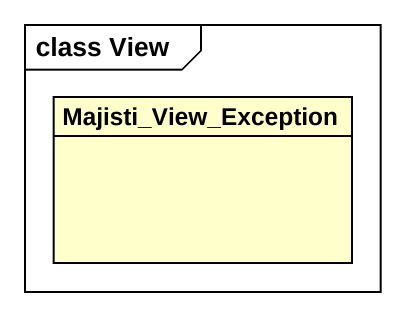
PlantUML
@startuml
mainframe class View
hide circle
hide empty members
class Majisti_View_Exception
@enduml
